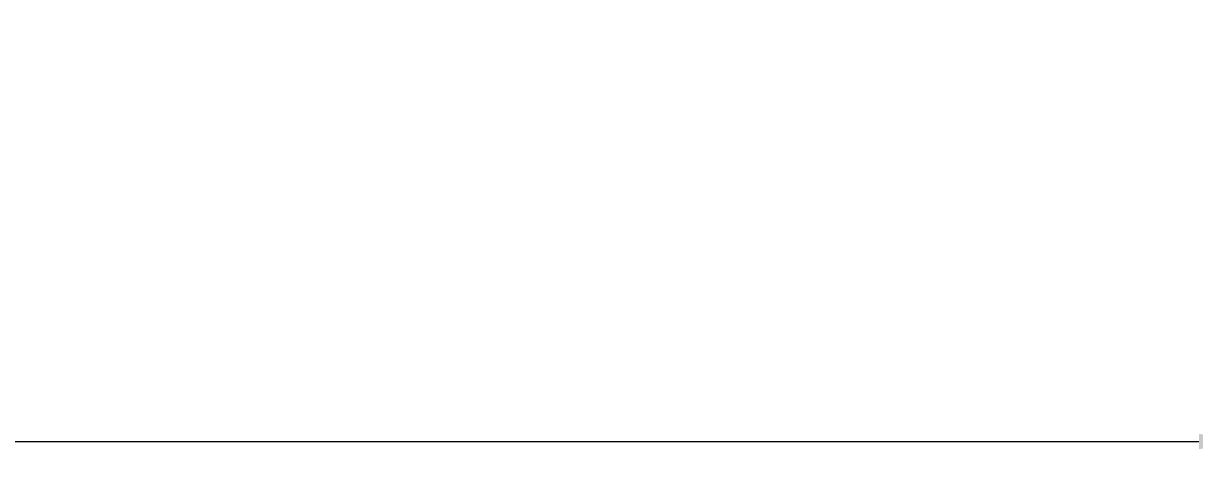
# Model space of a CAD drawing. Extents: x 6453 to 7582, y 0 to 827.
# Drawn here: x 6796.1 to 6897.8, y 525.9 to 564.2 of the extents above; entities that cross this region are included whole.
import ezdxf

# ---------------------------------------------------------------- set-up
doc = ezdxf.new("R2010")
doc.units = 0
doc.header["$LTSCALE"] = 30
doc.header["$MEASUREMENT"] = 0
doc.header["$PDMODE"] = 3
doc.header["$PDSIZE"] = -10
doc.layers.get('0').update_dxf_attribs({"linetype": 'CONTINUOUS'})
doc.layers.get('DEFPOINTS').update_dxf_attribs({"linetype": 'CONTINUOUS'})
doc.styles.add('Daelim Dimension', font='')
doc.styles.get('Daelim Dimension').set_extended_font_data('나눔고딕')
doc.dimstyles.new('DEFAULT', dxfattribs={"dimscale": 2, "dimtxt": 2, "dimasz": 2, "dimexe": 0, "dimexo": 2, "dimgap": 1, "dimtad": 1, "dimdec": 1, "dimzin": 9, "dimdsep": 46, "dimtxsty": 'Daelim Dimension', "dimcen": 0.5, "dimclrd": 252, "dimclre": 252, "dimclrt": 3, "dimadec": 1, "dimazin": 0, "dimtfac": 1, "dimtdec": 1, "dimtix": 1, "dimtmove": 0, "dimatfit": 3, "dimfxl": 1, "dimtolj": 1, "dimtzin": 1, "dimlwd": 9, "dimlwe": 9, "dimarcsym": 0})

# ---------------------------------------------------------------- blocks, each defined once
blk = doc.blocks.new('*D58')
at = {"color": 5, "lineweight": 9, "ltscale": 0.5, "transparency": 16777216}
for p, q in [((6608.18, 641.8), (6608.18, 525.91)), ((6902.19, 641.8), (6902.19, 525.91)), ((6612.18, 527.91), (6898.19, 527.91))]:
    blk.add_line(p, q, dxfattribs=at)
at = {"color": 5, "ltscale": 0.5, "transparency": 16777216}
for points in [[(6612.18, 528.58), (6612.18, 527.24), (6608.18, 527.91)], [(6898.19, 528.58), (6898.19, 527.24), (6902.19, 527.91)]]:
    blk.add_solid(points, dxfattribs=at)
at = {"layer": 'DEFPOINTS', "color": 0, "ltscale": 0.5, "transparency": 16777216}
for p in [(6608.18, 645.8), (6902.19, 645.8), (6902.19, 527.91)]:
    blk.add_point(p, dxfattribs=at)
at = {"color": 7, "ltscale": 0.5, "transparency": 16777216, "insert": (6755.19, 535.35), "char_height": 10, "attachment_point": 5, "style": 'Daelim Dimension'}
blk.add_mtext('\\A1;294', dxfattribs=at)

msp = doc.modelspace()

# ---------------------------------------------------------------- dimensions: what is measured, and where the dimension line sits
at = {"color": 5, "ltscale": 0.5}
dim = msp.add_linear_dim(base=(6902.19, 527.91), p1=(6608.18, 645.8), p2=(6902.19, 645.8), dimstyle='DEFAULT', override={"dimtxt": 5, "dimexe": 1, "dimdec": 0, "dimclrd": 5, "dimclre": 5, "dimclrt": 7}, dxfattribs=at)
dim.commit()
dim.dimension.update_dxf_attribs({"geometry": '*D58', "text_midpoint": (6755.19, 535.35)})

doc.saveas('drawing.dxf')
